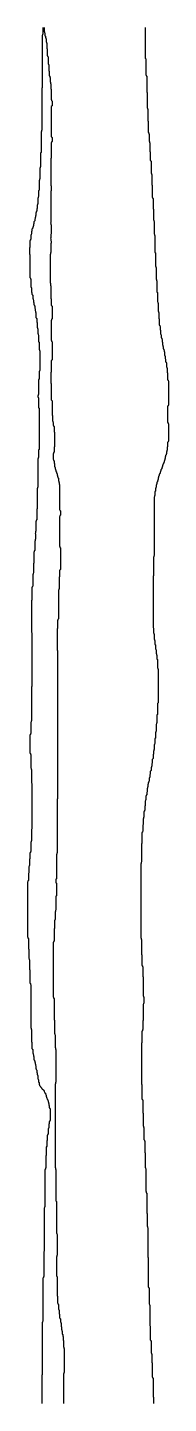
# Model space of a CAD drawing. Header units: metres. Extents: x -171 to 186, y 1 to 3500.
import ezdxf

# ---------------------------------------------------------------- set-up
doc = ezdxf.new("R2010")
doc.units = ezdxf.units.M
for name, color, linetype in [('Curve_Exist', 63, 'Continuous'), ('CuttingCurve_A', 10, 'Continuous'), ('CuttingCurve_B', 30, 'Continuous')]:
    doc.layers.add(name, color=color, linetype=linetype)

msp = doc.modelspace()

# ---------------------------------------------------------------- linework, layer by layer
at = {"layer": 'Curve_Exist'}
for points in [[(-132, 3500), (-132, 3483), (-133, 3482), (-133, 3481), (-134, 3480), (-134, 3347), (-135, 3346), (-135, 3239), (-136, 3238), (-136, 3236), (-137, 3235), (-137, 3182), (-138, 3181), (-138, 3146), (-139, 3145), (-139, 3143), (-140, 3142), (-140, 3115), (-141, 3114), (-141, 3112), (-142, 3111), (-142, 3086), (-143, 3085), (-143, 3070), (-144, 3069), (-144, 3067), (-145, 3066), (-145, 3052), (-146, 3051), (-146, 3049), (-147, 3048), (-147, 3040), (-148, 3039), (-148, 3033), (-149, 3032), (-149, 3030), (-150, 3029), (-150, 3022), (-151, 3021), (-151, 3018), (-152, 3017), (-152, 3014), (-153, 3013), (-153, 3008), (-155, 3006), (-155, 3001), (-156, 3000), (-156, 2996), (-157, 2995), (-157, 2993), (-158, 2992), (-158, 2990), (-159, 2989), (-159, 2988), (-160, 2987), (-160, 2982), (-161, 2981), (-161, 2975), (-162, 2974), (-162, 2973), (-163, 2972), (-163, 2962), (-164, 2961), (-164, 2959), (-165, 2958), (-165, 2941), (-166, 2940), (-166, 2924), (-165, 2923), (-165, 2864), (-164, 2863), (-164, 2861), (-163, 2860), (-163, 2841), (-162, 2840), (-162, 2839), (-161, 2838), (-161, 2827), (-160, 2826), (-160, 2822), (-159, 2821), (-159, 2820), (-158, 2819), (-158, 2811), (-157, 2810), (-157, 2808), (-156, 2807), (-156, 2802), (-155, 2801), (-155, 2796), (-154, 2795), (-154, 2793), (-153, 2792), (-153, 2786), (-152, 2785), (-152, 2780), (-151, 2779), (-151, 2776), (-150, 2775), (-150, 2763), (-149, 2762), (-149, 2761), (-148, 2760), (-148, 2751), (-147, 2750), (-147, 2737), (-146, 2736), (-146, 2735), (-145, 2734), (-145, 2722), (-144, 2721), (-144, 2719), (-143, 2718), (-143, 2701), (-142, 2700), (-142, 2681), (-141, 2680), (-141, 2679), (-140, 2678), (-140, 2628), (-141, 2627), (-141, 2626), (-142, 2625), (-142, 2606), (-143, 2605), (-143, 2567), (-144, 2566), (-144, 2564), (-145, 2563), (-145, 2561), (-144, 2560), (-144, 2559), (-143, 2558), (-143, 2533), (-142, 2532), (-142, 2427), (-143, 2426), (-143, 2407), (-144, 2406), (-144, 2404), (-145, 2403), (-145, 2331), (-146, 2330), (-146, 2329), (-147, 2328), (-147, 2276), (-148, 2275), (-148, 2248), (-149, 2247), (-149, 2245), (-150, 2244), (-150, 2219), (-151, 2218), (-151, 2214), (-152, 2213), (-151, 2212), (-151, 2199), (-152, 2198), (-152, 2195), (-153, 2194), (-153, 2170), (-154, 2169), (-154, 2167), (-155, 2166), (-155, 2138), (-156, 2137), (-156, 2113), (-157, 2112), (-157, 2110), (-158, 2109), (-158, 2079), (-159, 2078), (-159, 2077), (-160, 2076), (-160, 2044), (-161, 2043), (-161, 1962), (-160, 1961), (-160, 1824), (-161, 1823), (-161, 1737), (-162, 1736), (-162, 1734), (-163, 1733), (-163, 1705), (-164, 1704), (-164, 1702), (-165, 1701), (-165, 1655), (-164, 1654), (-164, 1652), (-163, 1651), (-163, 1617), (-162, 1616), (-162, 1614), (-161, 1613), (-161, 1579), (-160, 1578), (-160, 1462), (-161, 1461), (-161, 1432), (-162, 1431), (-162, 1429), (-163, 1428), (-163, 1405), (-164, 1404), (-164, 1402), (-165, 1401), (-165, 1386), (-166, 1385), (-166, 1369), (-167, 1368), (-167, 1367), (-168, 1366), (-168, 1350), (-169, 1349), (-169, 1331), (-170, 1330), (-170, 1328), (-171, 1327), (-171, 1188), (-170, 1187), (-170, 1184), (-169, 1183), (-169, 1157), (-168, 1156), (-168, 1133), (-167, 1132), (-167, 1130), (-166, 1129), (-166, 1105), (-165, 1104), (-165, 1070), (-164, 1069), (-164, 1067), (-163, 1066), (-163, 956), (-162, 955), (-162, 953), (-161, 952), (-161, 921), (-160, 920), (-160, 904), (-159, 903), (-159, 902), (-158, 901), (-158, 892), (-157, 891), (-157, 889), (-156, 888), (-156, 884), (-155, 883), (-155, 876), (-154, 875), (-154, 873), (-153, 872), (-153, 869), (-152, 868), (-152, 865), (-151, 864), (-151, 861), (-150, 860), (-150, 853), (-149, 852), (-149, 850), (-148, 849), (-148, 843), (-147, 842), (-147, 838), (-146, 837), (-146, 836), (-145, 835), (-145, 827), (-144, 826), (-144, 825), (-143, 824), (-143, 818), (-142, 817), (-142, 812), (-141, 811), (-141, 810), (-138, 807), (-138, 806), (-136, 804), (-136, 803), (-134, 801), (-130, 798), (-130, 797), (-129, 796), (-129, 794), (-128, 793), (-128, 792), (-126, 790), (-126, 788), (-125, 787), (-125, 786), (-124, 785), (-124, 782), (-123, 781), (-123, 779), (-122, 778), (-122, 777), (-121, 776), (-121, 774), (-120, 773), (-120, 772), (-119, 771), (-119, 768), (-118, 767), (-118, 765), (-117, 764), (-117, 760), (-116, 759), (-116, 753), (-115, 752), (-115, 751), (-114, 750), (-114, 721), (-115, 720), (-115, 719), (-116, 718), (-116, 712), (-117, 711), (-117, 702), (-118, 701), (-118, 700), (-119, 699), (-119, 687), (-120, 686), (-120, 684), (-121, 683), (-121, 670), (-122, 669), (-122, 655), (-124, 653), (-124, 632), (-125, 631), (-125, 600), (-126, 599), (-126, 597), (-127, 596), (-127, 501), (-128, 500), (-128, 499), (-129, 498), (-129, 388), (-130, 387), (-130, 324), (-131, 323), (-131, 321), (-132, 320), (-132, 210), (-133, 209), (-133, 208), (-134, 207), (-134, 74), (-135, 73), (-135, 1)], [(127, 3500), (127, 3422), (129, 3420), (129, 3380), (130, 3379), (130, 3377), (131, 3376), (131, 3336), (132, 3335), (132, 3296), (133, 3295), (133, 3293), (134, 3292), (134, 3263), (135, 3262), (135, 3233), (136, 3232), (136, 3230), (137, 3229), (137, 3211), (138, 3210), (138, 3208), (139, 3207), (139, 3185), (140, 3184), (140, 3163), (141, 3162), (141, 3161), (142, 3160), (142, 3130), (143, 3129), (143, 3127), (144, 3126), (144, 3100), (145, 3099), (145, 3069), (146, 3068), (146, 3066), (147, 3065), (147, 3039), (148, 3038), (148, 3011), (149, 3010), (149, 3008), (150, 3007), (150, 2975), (151, 2974), (151, 2972), (152, 2971), (152, 2928), (153, 2927), (153, 2893), (154, 2892), (154, 2891), (155, 2890), (155, 2860), (156, 2859), (156, 2857), (157, 2856), (157, 2827), (158, 2826), (158, 2803), (159, 2802), (159, 2800), (160, 2799), (160, 2779), (161, 2778), (161, 2776), (162, 2775), (162, 2760), (163, 2759), (163, 2743), (164, 2742), (164, 2741), (165, 2740), (165, 2731), (166, 2730), (166, 2721), (167, 2720), (167, 2719), (168, 2718), (168, 2711), (169, 2710), (169, 2708), (170, 2707), (170, 2701), (171, 2700), (171, 2693), (172, 2692), (172, 2690), (173, 2689), (173, 2683), (174, 2682), (174, 2680), (175, 2679), (175, 2676), (176, 2675), (176, 2667), (177, 2666), (177, 2665), (178, 2664), (178, 2658), (179, 2657), (179, 2650), (180, 2649), (180, 2648), (181, 2647), (181, 2637), (182, 2636), (182, 2635), (183, 2634), (183, 2623), (184, 2622), (184, 2604), (185, 2603), (185, 2602), (186, 2601), (186, 2540), (185, 2539), (185, 2538), (184, 2537), (184, 2496), (185, 2495), (185, 2493), (186, 2492), (186, 2448), (185, 2447), (185, 2446), (184, 2445), (184, 2434), (183, 2433), (183, 2425), (182, 2424), (182, 2422), (181, 2421), (181, 2416), (180, 2415), (180, 2413), (179, 2412), (179, 2409), (178, 2408), (178, 2404), (177, 2403), (177, 2401), (176, 2400), (176, 2398), (175, 2397), (175, 2395), (174, 2394), (174, 2392), (173, 2391), (173, 2390), (172, 2389), (172, 2387), (171, 2386), (171, 2384), (170, 2383), (170, 2381), (169, 2380), (169, 2378), (168, 2377), (168, 2376), (167, 2375), (167, 2373), (166, 2372), (166, 2370), (165, 2369), (165, 2367), (164, 2366), (164, 2365), (163, 2364), (163, 2361), (162, 2360), (162, 2359), (161, 2358), (161, 2356), (160, 2355), (160, 2351), (159, 2350), (159, 2348), (158, 2347), (158, 2345), (157, 2344), (157, 2340), (156, 2339), (156, 2337), (155, 2336), (155, 2331), (154, 2330), (154, 2329), (153, 2328), (153, 2321), (152, 2320), (152, 2310), (151, 2309), (151, 2307), (150, 2306), (150, 2157), (149, 2156), (149, 2154), (148, 2153), (148, 2106), (147, 2105), (147, 1974), (148, 1973), (148, 1961), (149, 1960), (149, 1958), (150, 1957), (150, 1945), (151, 1944), (151, 1942), (152, 1941), (152, 1931), (153, 1930), (153, 1920), (154, 1919), (154, 1918), (155, 1917), (155, 1908), (156, 1907), (156, 1905), (157, 1904), (157, 1894), (158, 1893), (158, 1872), (159, 1871), (159, 1869), (160, 1868), (160, 1783), (158, 1781), (158, 1753), (157, 1752), (157, 1732), (156, 1731), (156, 1729), (155, 1728), (155, 1711), (154, 1710), (154, 1708), (153, 1707), (153, 1693), (152, 1692), (152, 1679), (151, 1678), (151, 1677), (150, 1676), (150, 1664), (149, 1663), (149, 1661), (148, 1660), (148, 1652), (147, 1651), (147, 1641), (145, 1639), (145, 1629), (144, 1628), (144, 1622), (143, 1621), (143, 1619), (142, 1618), (142, 1611), (141, 1610), (141, 1609), (140, 1608), (140, 1601), (139, 1600), (139, 1594), (138, 1593), (138, 1592), (137, 1591), (137, 1584), (136, 1583), (136, 1581), (135, 1580), (135, 1576), (134, 1575), (134, 1569), (133, 1568), (133, 1566), (132, 1565), (132, 1556), (131, 1555), (131, 1549), (130, 1548), (130, 1546), (129, 1545), (129, 1536), (128, 1535), (128, 1534), (127, 1533), (127, 1521), (126, 1520), (126, 1510), (125, 1509), (125, 1507), (124, 1506), (124, 1492), (123, 1491), (123, 1489), (122, 1488), (122, 1473), (121, 1472), (121, 1456), (120, 1455), (120, 1454), (119, 1453), (119, 1425), (118, 1424), (118, 1378), (117, 1377), (117, 1374), (116, 1373), (116, 1185), (117, 1184), (117, 1182), (118, 1181), (118, 1143), (119, 1142), (119, 1115), (120, 1114), (120, 1112), (121, 1111), (121, 1087), (122, 1086), (122, 1038), (123, 1037), (123, 1035), (124, 1034), (124, 1019), (123, 1018), (123, 1017), (122, 1016), (122, 975), (121, 974), (121, 952), (120, 951), (120, 949), (119, 948), (119, 918), (118, 917), (118, 813), (119, 812), (119, 775), (120, 774), (120, 773), (121, 772), (121, 740), (122, 739), (122, 707), (123, 706), (123, 704), (124, 703), (124, 672), (125, 671), (125, 669), (126, 668), (126, 639), (127, 638), (127, 601), (128, 600), (128, 599), (129, 598), (129, 541), (130, 540), (130, 537), (131, 536), (131, 485), (132, 484), (132, 452), (133, 451), (133, 449), (134, 448), (134, 373), (135, 372), (135, 297), (136, 296), (136, 295), (137, 294), (137, 254), (138, 253), (138, 252), (139, 251), (139, 199), (140, 198), (140, 163), (141, 162), (141, 161), (142, 160), (142, 130), (143, 129), (143, 127), (144, 126), (144, 105), (145, 104), (145, 69), (146, 68), (146, 66), (147, 65), (147, 18), (148, 17), (148, 1)]]:
    msp.add_lwpolyline(points, dxfattribs=at)
at = {"layer": 'CuttingCurve_A'}
msp.add_lwpolyline([(127, 3500), (127, 3422), (129, 3420), (129, 3380), (130, 3379), (130, 3377), (131, 3376), (131, 3336), (132, 3335), (132, 3296), (133, 3295), (133, 3293), (134, 3292), (134, 3263), (135, 3262), (135, 3233), (136, 3232), (136, 3230), (137, 3229), (137, 3211), (138, 3210), (138, 3208), (139, 3207), (139, 3185), (140, 3184), (140, 3163), (141, 3162), (141, 3161), (142, 3160), (142, 3130), (143, 3129), (143, 3127), (144, 3126), (144, 3100), (145, 3099), (145, 3069), (146, 3068), (146, 3066), (147, 3065), (147, 3039), (148, 3038), (148, 3011), (149, 3010), (149, 3008), (150, 3007), (150, 2975), (151, 2974), (151, 2972), (152, 2971), (152, 2928), (153, 2927), (153, 2893), (154, 2892), (154, 2891), (155, 2890), (155, 2860), (156, 2859), (156, 2857), (157, 2856), (157, 2827), (158, 2826), (158, 2803), (159, 2802), (159, 2800), (160, 2799), (160, 2779), (161, 2778), (161, 2776), (162, 2775), (162, 2760), (163, 2759), (163, 2743), (164, 2742), (164, 2741), (165, 2740), (165, 2731), (166, 2730), (166, 2721), (167, 2720), (167, 2719), (168, 2718), (168, 2711), (169, 2710), (169, 2708), (170, 2707), (170, 2701), (171, 2700), (171, 2693), (172, 2692), (172, 2690), (173, 2689), (173, 2683), (174, 2682), (174, 2680), (175, 2679), (175, 2676), (176, 2675), (176, 2667), (177, 2666), (177, 2665), (178, 2664), (178, 2658), (179, 2657), (179, 2650), (180, 2649), (180, 2648), (181, 2647), (181, 2637), (182, 2636), (182, 2635), (183, 2634), (183, 2623), (184, 2622), (184, 2604), (185, 2603), (185, 2602), (186, 2601), (186, 2540), (185, 2539), (185, 2538), (184, 2537), (184, 2496), (185, 2495), (185, 2493), (186, 2492), (186, 2448), (185, 2447), (185, 2446), (184, 2445), (184, 2434), (183, 2433), (183, 2425), (182, 2424), (182, 2422), (181, 2421), (181, 2416), (180, 2415), (180, 2413), (179, 2412), (179, 2409), (178, 2408), (178, 2404), (177, 2403), (177, 2401), (176, 2400), (176, 2398), (175, 2397), (175, 2395), (174, 2394), (174, 2392), (173, 2391), (173, 2390), (172, 2389), (172, 2387), (171, 2386), (171, 2384), (170, 2383), (170, 2381), (169, 2380), (169, 2378), (168, 2377), (168, 2376), (167, 2375), (167, 2373), (166, 2372), (166, 2370), (165, 2369), (165, 2367), (164, 2366), (164, 2365), (163, 2364), (163, 2361), (162, 2360), (162, 2359), (161, 2358), (161, 2356), (160, 2355), (160, 2351), (159, 2350), (159, 2348), (158, 2347), (158, 2345), (157, 2344), (157, 2340), (156, 2339), (156, 2337), (155, 2336), (155, 2331), (154, 2330), (154, 2329), (153, 2328), (153, 2321), (152, 2320), (152, 2310), (151, 2309), (151, 2307), (150, 2306), (150, 2157), (149, 2156), (149, 2154), (148, 2153), (148, 2106), (147, 2105), (147, 1974), (148, 1973), (148, 1961), (149, 1960), (149, 1958), (150, 1957), (150, 1945), (151, 1944), (151, 1942), (152, 1941), (152, 1931), (153, 1930), (153, 1920), (154, 1919), (154, 1918), (155, 1917), (155, 1908), (156, 1907), (156, 1905), (157, 1904), (157, 1894), (158, 1893), (158, 1872), (159, 1871), (159, 1869), (160, 1868), (160, 1783), (158, 1781), (158, 1753), (157, 1752), (157, 1732), (156, 1731), (156, 1729), (155, 1728), (155, 1711), (154, 1710), (154, 1708), (153, 1707), (153, 1693), (152, 1692), (152, 1679), (151, 1678), (151, 1677), (150, 1676), (150, 1664), (149, 1663), (149, 1661), (148, 1660), (148, 1652), (147, 1651), (147, 1641), (145, 1639), (145, 1629), (144, 1628), (144, 1622), (143, 1621), (143, 1619), (142, 1618), (142, 1611), (141, 1610), (141, 1609), (140, 1608), (140, 1601), (139, 1600), (139, 1594), (138, 1593), (138, 1592), (137, 1591), (137, 1584), (136, 1583), (136, 1581), (135, 1580), (135, 1576), (134, 1575), (134, 1569), (133, 1568), (133, 1566), (132, 1565), (132, 1556), (131, 1555), (131, 1549), (130, 1548), (130, 1546), (129, 1545), (129, 1536), (128, 1535), (128, 1534), (127, 1533), (127, 1521), (126, 1520), (126, 1510), (125, 1509), (125, 1507), (124, 1506), (124, 1492), (123, 1491), (123, 1489), (122, 1488), (122, 1473), (121, 1472), (121, 1456), (120, 1455), (120, 1454), (119, 1453), (119, 1425), (118, 1424), (118, 1378), (117, 1377), (117, 1374), (116, 1373), (116, 1185), (117, 1184), (117, 1182), (118, 1181), (118, 1143), (119, 1142), (119, 1115), (120, 1114), (120, 1112), (121, 1111), (121, 1087), (122, 1086), (122, 1038), (123, 1037), (123, 1035), (124, 1034), (124, 1019), (123, 1018), (123, 1017), (122, 1016), (122, 975), (121, 974), (121, 952), (120, 951), (120, 949), (119, 948), (119, 918), (118, 917), (118, 813), (119, 812), (119, 775), (120, 774), (120, 773), (121, 772), (121, 740), (122, 739), (122, 707), (123, 706), (123, 704), (124, 703), (124, 672), (125, 671), (125, 669), (126, 668), (126, 639), (127, 638), (127, 601), (128, 600), (128, 599), (129, 598), (129, 541), (130, 540), (130, 537), (131, 536), (131, 485), (132, 484), (132, 452), (133, 451), (133, 449), (134, 448), (134, 373), (135, 372), (135, 297), (136, 296), (136, 295), (137, 294), (137, 254), (138, 253), (138, 252), (139, 251), (139, 199), (140, 198), (140, 163), (141, 162), (141, 161), (142, 160), (142, 130), (143, 129), (143, 127), (144, 126), (144, 105), (145, 104), (145, 69), (146, 68), (146, 66), (147, 65), (147, 18), (148, 17), (148, 1)], dxfattribs=at)
at = {"layer": 'CuttingCurve_B'}
msp.add_lwpolyline([(-129, 3500), (-129, 3490), (-128, 3489), (-128, 3487), (-127, 3486), (-127, 3479), (-126, 3478), (-126, 3475), (-125, 3474), (-125, 3472), (-124, 3471), (-124, 3464), (-123, 3463), (-123, 3461), (-122, 3460), (-122, 3447), (-121, 3446), (-121, 3428), (-120, 3427), (-120, 3426), (-119, 3425), (-119, 3408), (-118, 3407), (-118, 3406), (-117, 3405), (-117, 3390), (-116, 3389), (-116, 3377), (-115, 3376), (-115, 3374), (-114, 3373), (-114, 3362), (-113, 3361), (-113, 3358), (-112, 3357), (-112, 3344), (-111, 3343), (-111, 3317), (-110, 3316), (-110, 3314), (-109, 3313), (-109, 3301), (-111, 3299), (-111, 3223), (-110, 3222), (-110, 3221), (-109, 3220), (-109, 3210), (-110, 3209), (-110, 3208), (-111, 3207), (-111, 3168), (-112, 3167), (-112, 3098), (-111, 3097), (-111, 3085), (-112, 3084), (-112, 3004), (-113, 3003), (-112, 3002), (-112, 2999), (-111, 2998), (-111, 2975), (-112, 2974), (-112, 2965), (-113, 2964), (-112, 2963), (-112, 2958), (-111, 2957), (-111, 2952), (-112, 2951), (-112, 2928), (-113, 2927), (-113, 2924), (-114, 2923), (-114, 2851), (-113, 2850), (-113, 2844), (-112, 2843), (-112, 2811), (-111, 2810), (-111, 2794), (-110, 2793), (-110, 2792), (-109, 2791), (-109, 2759), (-110, 2758), (-110, 2756), (-111, 2755), (-111, 2705), (-110, 2704), (-110, 2702), (-109, 2701), (-109, 2655), (-110, 2654), (-110, 2653), (-111, 2652), (-111, 2624), (-112, 2623), (-112, 2596), (-111, 2595), (-111, 2553), (-109, 2551), (-109, 2514), (-108, 2513), (-108, 2500), (-107, 2499), (-107, 2497), (-106, 2496), (-106, 2489), (-105, 2488), (-105, 2486), (-104, 2485), (-104, 2472), (-103, 2471), (-103, 2434), (-104, 2433), (-104, 2420), (-105, 2419), (-105, 2417), (-106, 2416), (-106, 2402), (-105, 2401), (-105, 2399), (-104, 2398), (-104, 2392), (-103, 2391), (-103, 2384), (-102, 2383), (-102, 2382), (-101, 2381), (-101, 2378), (-100, 2377), (-100, 2375), (-99, 2374), (-99, 2371), (-98, 2370), (-98, 2368), (-97, 2367), (-97, 2366), (-96, 2365), (-96, 2362), (-95, 2361), (-95, 2358), (-94, 2357), (-94, 2355), (-93, 2354), (-93, 2347), (-92, 2346), (-92, 2344), (-91, 2343), (-91, 2339), (-90, 2338), (-90, 2274), (-89, 2273), (-89, 2272), (-88, 2271), (-88, 2260), (-89, 2259), (-89, 2257), (-90, 2256), (-90, 2181), (-89, 2180), (-89, 2178), (-88, 2177), (-88, 2122), (-89, 2121), (-89, 2120), (-90, 2119), (-90, 2103), (-91, 2102), (-91, 2073), (-92, 2072), (-92, 2070), (-93, 2069), (-93, 1996), (-94, 1995), (-94, 1993), (-95, 1992), (-95, 1972), (-96, 1971), (-96, 1917), (-95, 1916), (-95, 1539), (-96, 1538), (-96, 1401), (-97, 1400), (-97, 1398), (-98, 1397), (-98, 1335), (-99, 1334), (-99, 1325), (-98, 1324), (-98, 1292), (-99, 1291), (-99, 1256), (-100, 1255), (-100, 1252), (-101, 1251), (-101, 1232), (-102, 1231), (-102, 1230), (-103, 1229), (-103, 1209), (-104, 1208), (-104, 1177), (-105, 1176), (-105, 1174), (-106, 1173), (-106, 1035), (-105, 1034), (-105, 1032), (-104, 1031), (-104, 977), (-103, 976), (-103, 942), (-102, 941), (-102, 939), (-101, 938), (-101, 906), (-100, 905), (-100, 902), (-99, 901), (-99, 818), (-100, 817), (-100, 814), (-101, 813), (-101, 601), (-100, 600), (-100, 597), (-99, 596), (-99, 516), (-98, 515), (-98, 434), (-97, 433), (-97, 432), (-96, 431), (-96, 378), (-97, 377), (-97, 375), (-98, 374), (-98, 326), (-97, 325), (-97, 324), (-96, 323), (-96, 275), (-95, 274), (-95, 257), (-94, 256), (-94, 254), (-93, 253), (-93, 241), (-92, 240), (-92, 239), (-91, 238), (-91, 229), (-90, 228), (-90, 219), (-89, 218), (-89, 217), (-88, 216), (-88, 209), (-87, 208), (-87, 206), (-86, 205), (-86, 197), (-85, 196), (-85, 189), (-84, 188), (-84, 186), (-83, 185), (-83, 177), (-82, 176), (-82, 172), (-81, 171), (-81, 162), (-80, 161), (-80, 145), (-79, 144), (-79, 142), (-78, 141), (-78, 80), (-79, 79), (-79, 77), (-80, 76), (-80, 1)], dxfattribs=at)

doc.saveas('drawing.dxf')
